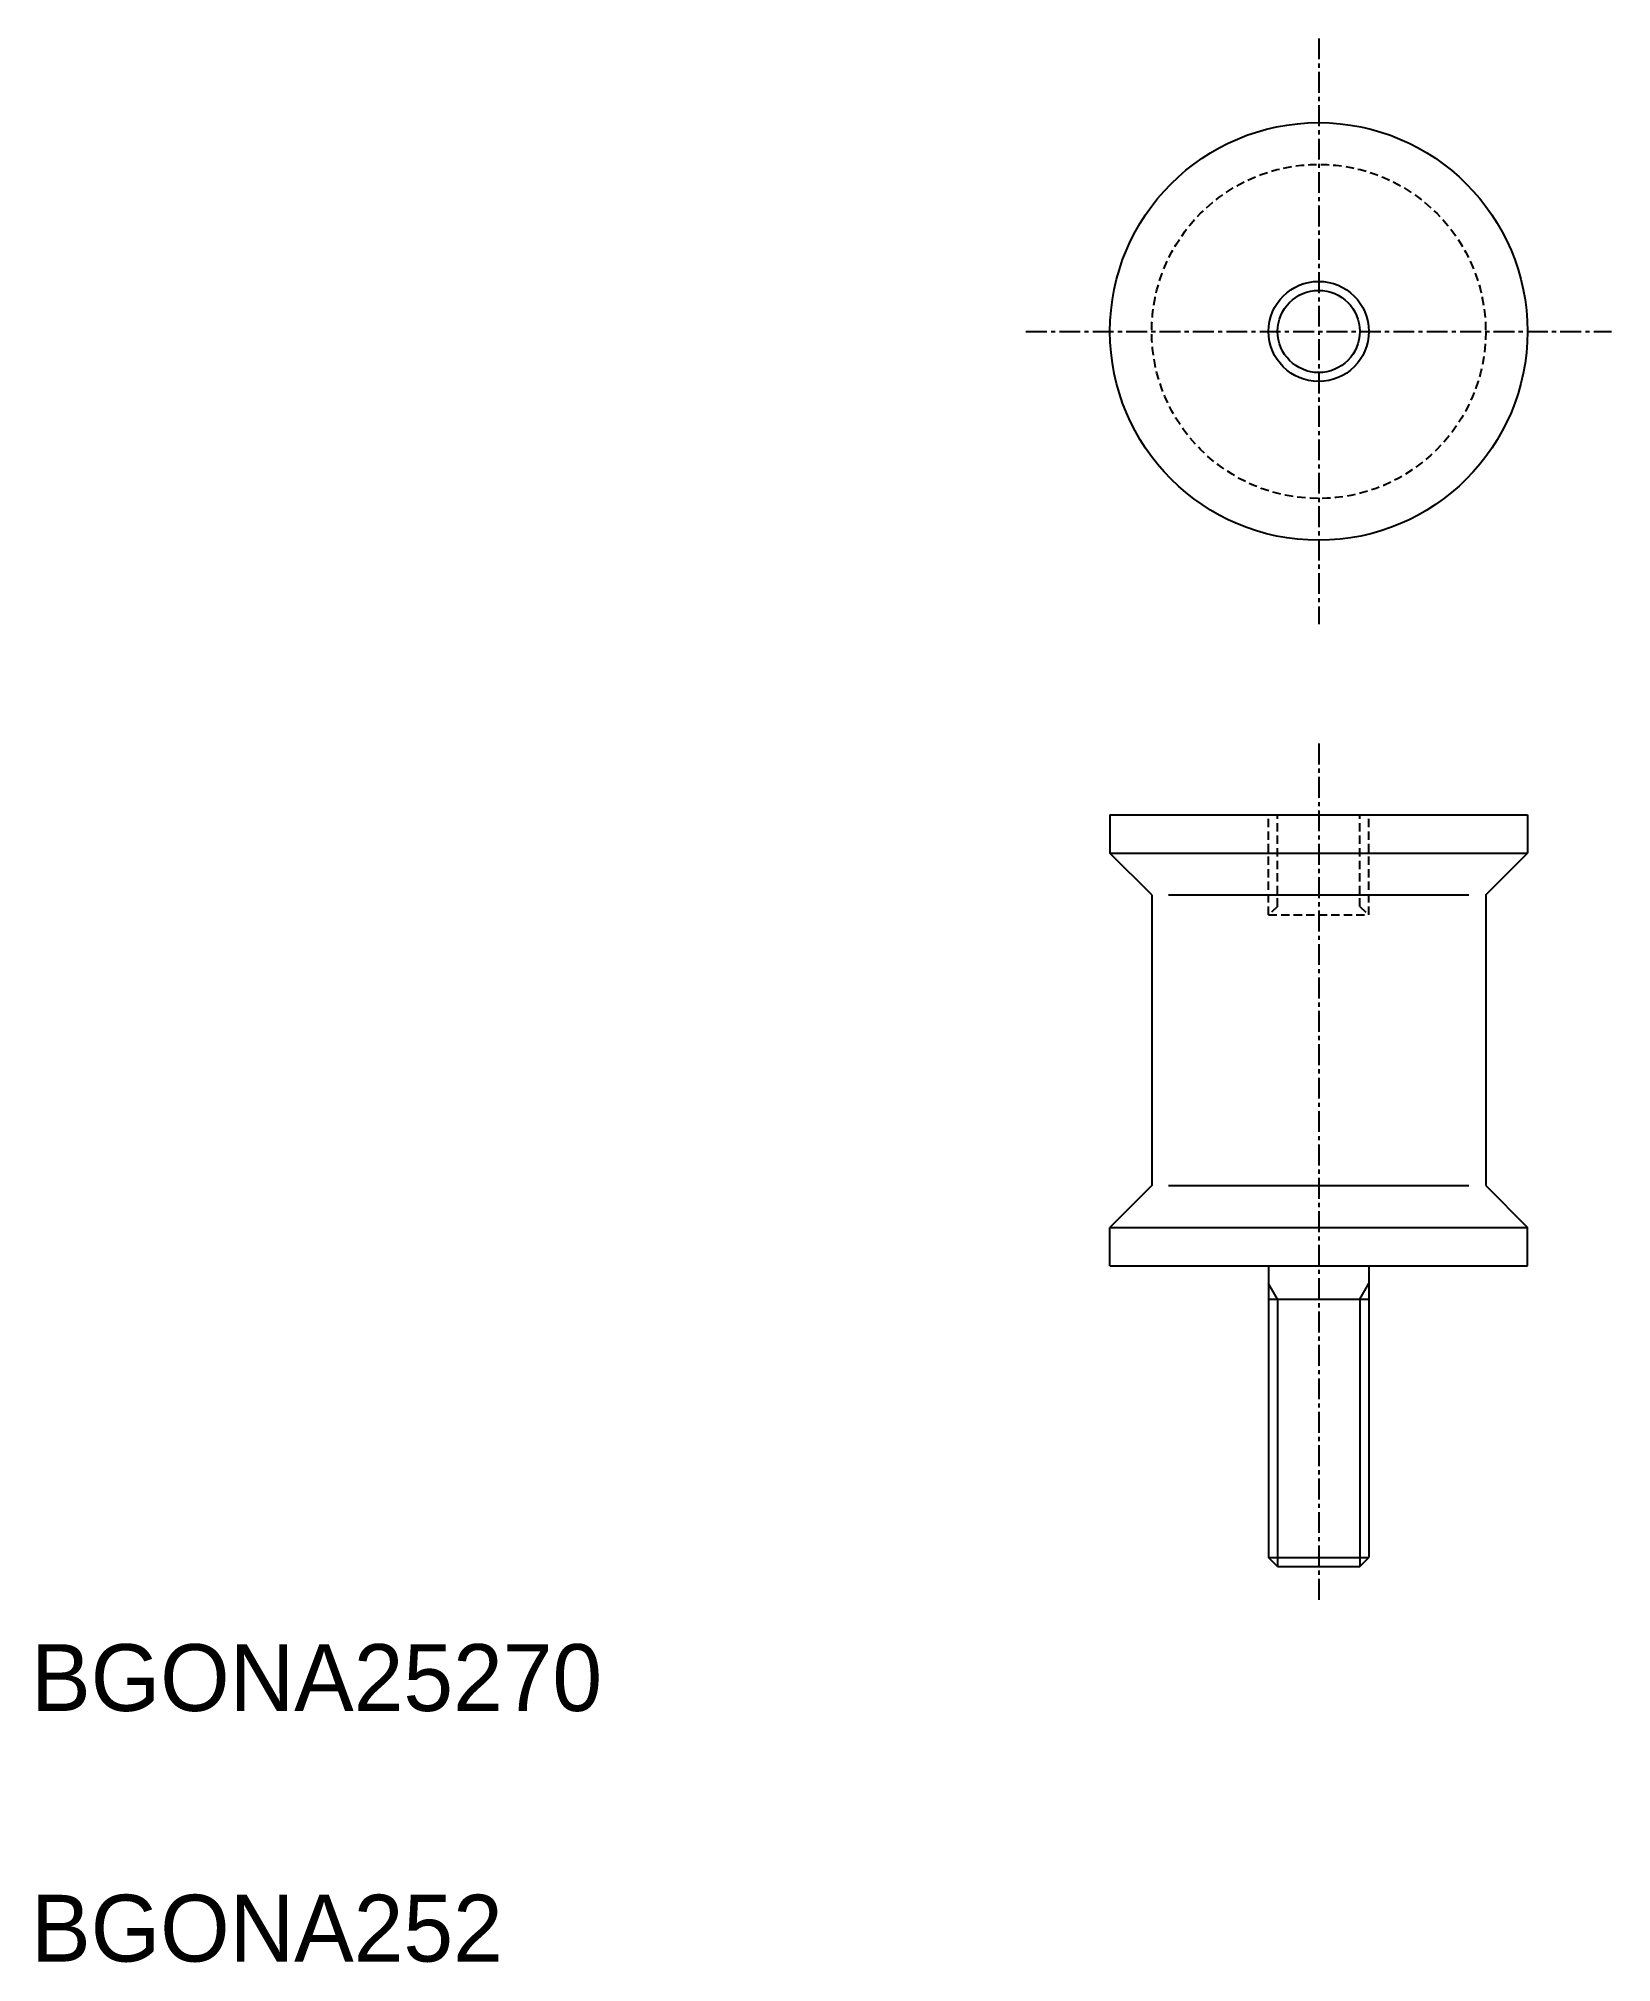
# Model space of a CAD drawing. Extents: x 10 to 105, y 10 to 125.
import ezdxf

# ---------------------------------------------------------------- set-up
doc = ezdxf.new("R2010")
doc.units = 0
doc.linetypes.add('CENTER', pattern=[2, 1.25, -0.25, 0.25, -0.25])
doc.linetypes.add('DASHED', pattern=[0.75, 0.5, -0.25])
doc.layers.get('0').update_dxf_attribs({"linetype": 'CONTINUOUS'})
doc.layers.add('CENTER', color=1, linetype='CENTER')

msp = doc.modelspace()

# ---------------------------------------------------------------- linework, layer by layer
at = {"color": 7, "linetype": 'CONTINUOUS'}
for p, q in [((74.61, 78.65), (99.61, 78.65)), ((74.61, 78.65), (74.61, 76.35)), ((99.61, 78.65), (99.61, 76.35)), ((74.61, 76.35), (99.61, 76.35)), ((77.11, 73.85), (74.61, 76.35)), ((97.11, 73.85), (99.61, 76.35)), ((77.11, 73.85), (77.11, 56.45)), ((78.11, 73.85), (96.11, 73.85)), ((97.11, 73.85), (97.11, 56.45)), ((77.11, 56.45), (74.61, 53.95)), ((78.11, 56.45), (96.11, 56.45)), ((97.11, 56.45), (99.61, 53.95)), ((74.61, 53.95), (99.61, 53.95)), ((74.61, 51.65), (74.61, 53.95)), ((99.61, 51.65), (99.61, 53.95)), ((74.61, 51.65), (99.61, 51.65)), ((84.11, 51.65), (84.11, 34.19)), ((90.11, 51.65), (90.11, 34.19)), ((84.11, 49.65), (90.11, 49.65)), ((84.11, 34.19), (90.11, 34.19)), ((84.65, 33.65), (84.11, 34.19)), ((84.65, 33.65), (89.57, 33.65)), ((89.57, 33.65), (90.11, 34.19))]:
    msp.add_line(p, q, dxfattribs=at)
at = {"color": 3, "linetype": 'DASHED'}
for p, q in [((84.11, 72.65), (84.11, 78.65)), ((84.65, 73.15), (84.65, 78.65)), ((89.57, 73.15), (89.57, 78.65)), ((90.11, 72.65), (90.11, 78.65)), ((84.65, 73.15), (84.11, 72.65)), ((84.11, 72.65), (90.11, 72.65)), ((89.57, 73.15), (90.11, 72.65))]:
    msp.add_line(p, q, dxfattribs=at)
at = {"color": 3, "linetype": 'CONTINUOUS'}
for p, q in [((84.65, 49.65), (84.11, 50.58)), ((84.65, 49.65), (84.65, 33.65)), ((89.57, 49.65), (90.11, 50.58)), ((89.57, 49.65), (89.57, 33.65))]:
    msp.add_line(p, q, dxfattribs=at)
at = {"color": 7, "linetype": 'CONTINUOUS'}
for radius in [12.5, 3]:
    msp.add_circle((87.11, 107.58), radius, dxfattribs=at)
at = {"color": 3, "linetype": 'DASHED'}
msp.add_circle((87.11, 107.58), 10, dxfattribs=at)
at = {"color": 3, "linetype": 'CONTINUOUS'}
msp.add_circle((87.11, 107.58), 2.46, dxfattribs=at)
at = {"layer": 'CENTER', "color": 1, "linetype": 'CENTER'}
for p, q in [((87.11, 125.12), (87.11, 90.05)), ((69.58, 107.58), (104.65, 107.58)), ((87.11, 82.91), (87.11, 31.65))]:
    msp.add_line(p, q, dxfattribs=at)

# ---------------------------------------------------------------- texts
at = {"color": 7, "linetype": 'CONTINUOUS'}
for s, p in [('BGONA25270', (10, 25)), ('BGONA252', (10, 10))]:
    msp.add_text(s, height=4, dxfattribs=at).set_placement(p)

doc.saveas('drawing.dxf')
